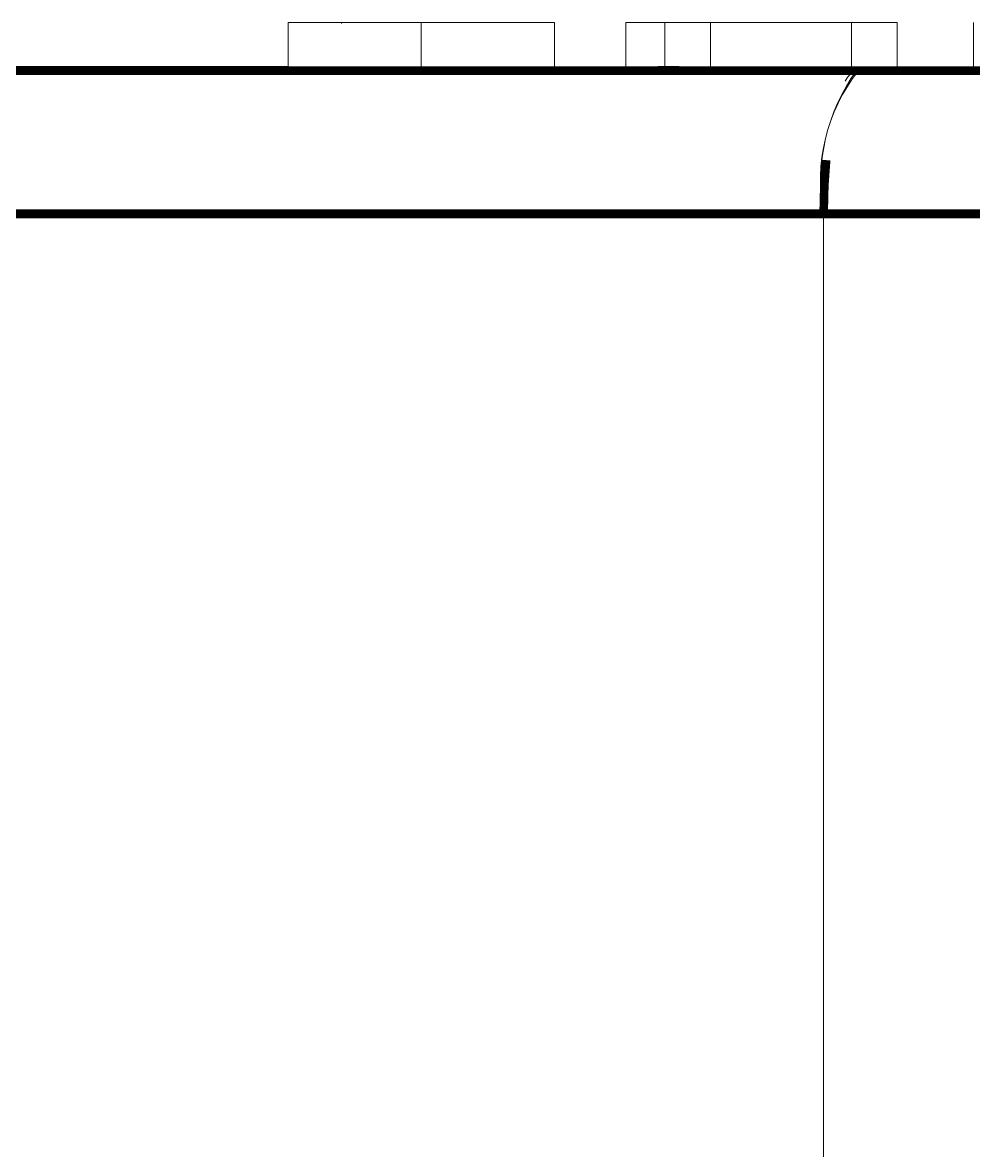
# Model space of a CAD drawing. Header units: millimetres. Extents: x -16985 to -606, y 2122 to 9380.
# Drawn here: x -12862.72 to -12842.83, y 7717.47 to 7741.07 of the extents above; entities that cross this region are included whole.
import ezdxf

# ---------------------------------------------------------------- set-up
doc = ezdxf.new("R2010")
doc.units = ezdxf.units.MM
doc.linetypes.add('K5LT_THIN', pattern=[0])

msp = doc.modelspace()

# ---------------------------------------------------------------- linework, layer by layer
at = {"color": 7, "linetype": 'K5LT_THIN', "lineweight": 18}
for p, q in [((-12857.165, 7741.069), (-12857.159, 7741.069)), ((-12857.16, 7741.069), (-12857.165, 7741.069)), ((-12857.165, 7741.069), (-12857.165, 7740.069)), ((-12857.145, 7741.069), (-12857.16, 7741.069)), ((-12857.159, 7741.069), (-12857.144, 7741.069)), ((-12857.117, 7741.069), (-12857.145, 7741.069)), ((-12857.144, 7741.069), (-12857.073, 7741.069)), ((-12857.075, 7741.069), (-12857.117, 7741.069)), ((-12856.935, 7741.069), (-12857.075, 7741.069)), ((-12857.073, 7741.069), (-12857.012, 7741.069)), ((-12857.012, 7741.069), (-12856.929, 7741.069)), ((-12856.831, 7741.069), (-12856.935, 7741.069)), ((-12856.929, 7741.069), (-12856.824, 7741.069)), ((-12856.526, 7741.069), (-12856.831, 7741.069)), ((-12856.824, 7741.069), (-12856.518, 7741.069)), ((-12856.313, 7741.069), (-12856.526, 7741.069)), ((-12856.518, 7741.069), (-12856.307, 7741.069)), ((-12856.058, 7741.069), (-12856.313, 7741.069)), ((-12856.307, 7741.069), (-12855.761, 7741.069)), ((-12855.763, 7741.07), (-12856.058, 7741.069)), ((-12856.051, 7741.069), (-12856.048, 7741.069)), ((-12856.051, 7741.069), (-12856.051, 7741.05)), ((-12856.048, 7741.069), (-12856.04, 7741.069)), ((-12856.04, 7741.069), (-12856.048, 7741.069)), ((-12855.968, 7741.069), (-12856.04, 7741.069)), ((-12856.04, 7741.069), (-12856.002, 7741.069)), ((-12856.002, 7741.069), (-12855.913, 7741.069)), ((-12855.915, 7741.069), (-12855.968, 7741.069)), ((-12855.902, 7741.069), (-12855.915, 7741.069)), ((-12855.913, 7741.069), (-12855.836, 7741.069)), ((-12855.785, 7741.069), (-12855.837, 7741.069)), ((-12855.836, 7741.069), (-12855.786, 7741.069)), ((-12855.786, 7741.069), (-12855.73, 7741.069)), ((-12855.438, 7741.07), (-12855.763, 7741.07)), ((-12855.761, 7741.069), (-12855.092, 7741.069)), ((-12855.73, 7741.069), (-12855.685, 7741.069)), ((-12855.73, 7741.069), (-12855.73, 7741.069)), ((-12854.381, 7741.069), (-12855.73, 7741.069)), ((-12855.725, 7741.069), (-12854.381, 7741.069)), ((-12855.685, 7741.069), (-12855.636, 7741.069)), ((-12855.636, 7741.069), (-12855.515, 7741.069)), ((-12855.508, 7741.069), (-12855.627, 7741.069)), ((-12855.515, 7741.069), (-12855.369, 7741.069)), ((-12855.361, 7741.069), (-12855.508, 7741.069)), ((-12855.094, 7741.07), (-12855.438, 7741.07)), ((-12855.369, 7741.069), (-12855.198, 7741.069)), ((-12855.192, 7741.069), (-12855.361, 7741.069)), ((-12855.198, 7741.069), (-12855.006, 7741.069)), ((-12854.8, 7741.069), (-12855.192, 7741.069)), ((-12854.739, 7741.07), (-12855.094, 7741.07)), ((-12855.092, 7741.069), (-12854.739, 7741.069)), ((-12855.006, 7741.069), (-12854.593, 7741.069)), ((-12854.592, 7741.069), (-12854.8, 7741.069)), ((-12854.56, 7741.07), (-12854.739, 7741.07)), ((-12854.739, 7741.069), (-12854.56, 7741.069)), ((-12854.593, 7741.069), (-12854.487, 7741.069)), ((-12854.381, 7741.07), (-12854.56, 7741.07)), ((-12854.56, 7741.069), (-12854.56, 7741.069)), ((-12854.487, 7741.069), (-12854.381, 7741.069)), ((-12854.201, 7741.07), (-12854.381, 7741.07)), ((-12854.381, 7741.069), (-12854.381, 7741.069)), ((-12853.02, 7741.069), (-12854.381, 7741.069)), ((-12854.381, 7741.069), (-12854.381, 7740.069)), ((-12854.381, 7741.069), (-12854.273, 7741.069)), ((-12854.381, 7741.069), (-12853.026, 7741.069)), ((-12854.273, 7741.069), (-12854.165, 7741.069)), ((-12854.022, 7741.07), (-12854.201, 7741.07)), ((-12854.201, 7741.069), (-12854.022, 7741.069)), ((-12854.168, 7741.069), (-12854.168, 7741.069)), ((-12853.957, 7741.069), (-12854.168, 7741.069)), ((-12854.165, 7741.069), (-12853.552, 7741.069)), ((-12853.668, 7741.07), (-12854.022, 7741.07)), ((-12854.022, 7741.069), (-12853.667, 7741.069)), ((-12853.393, 7741.069), (-12853.957, 7741.069)), ((-12853.324, 7741.07), (-12853.668, 7741.07)), ((-12853.667, 7741.069), (-12853.323, 7741.069)), ((-12853.552, 7741.069), (-12853.235, 7741.069)), ((-12853.247, 7741.069), (-12853.393, 7741.069)), ((-12852.704, 7741.069), (-12853.324, 7741.07)), ((-12853.323, 7741.069), (-12852.999, 7741.069)), ((-12853.124, 7741.069), (-12853.247, 7741.069)), ((-12853.235, 7741.069), (-12853.115, 7741.069)), ((-12853.073, 7741.069), (-12853.124, 7741.069)), ((-12853.115, 7741.069), (-12853.066, 7741.069)), ((-12853.026, 7741.069), (-12853.073, 7741.069)), ((-12853.066, 7741.069), (-12853.02, 7741.069)), ((-12853.02, 7741.069), (-12853.02, 7741.069)), ((-12853.02, 7741.069), (-12852.963, 7741.069)), ((-12852.999, 7741.069), (-12852.705, 7741.069)), ((-12852.963, 7741.069), (-12852.912, 7741.069)), ((-12852.895, 7741.069), (-12852.918, 7741.069)), ((-12852.912, 7741.069), (-12852.835, 7741.069)), ((-12852.793, 7741.069), (-12852.844, 7741.069)), ((-12852.835, 7741.069), (-12852.783, 7741.069)), ((-12852.76, 7741.069), (-12852.793, 7741.069)), ((-12852.783, 7741.069), (-12852.752, 7741.069)), ((-12852.738, 7741.069), (-12852.76, 7741.069)), ((-12852.752, 7741.069), (-12852.729, 7741.069)), ((-12852.713, 7741.069), (-12852.738, 7741.069)), ((-12852.729, 7741.069), (-12852.718, 7741.069)), ((-12852.718, 7741.069), (-12852.711, 7741.069)), ((-12852.711, 7741.069), (-12852.71, 7741.069)), ((-12852.71, 7741.064), (-12852.71, 7741.069)), ((-12852.705, 7741.069), (-12852.068, 7741.069)), ((-12852.448, 7741.069), (-12852.704, 7741.069)), ((-12852.067, 7741.069), (-12852.448, 7741.069)), ((-12852.068, 7741.069), (-12851.828, 7741.069)), ((-12851.932, 7741.069), (-12852.067, 7741.069)), ((-12851.748, 7741.069), (-12851.932, 7741.069)), ((-12851.828, 7741.069), (-12851.687, 7741.069)), ((-12851.687, 7741.069), (-12851.748, 7741.069)), ((-12851.616, 7741.069), (-12851.687, 7741.069)), ((-12851.687, 7741.069), (-12851.645, 7741.069)), ((-12851.645, 7741.069), (-12851.617, 7741.069)), ((-12851.617, 7741.069), (-12851.602, 7741.069)), ((-12851.602, 7741.069), (-12851.616, 7741.069)), ((-12851.596, 7741.069), (-12851.602, 7741.069)), ((-12851.602, 7741.069), (-12851.596, 7741.069)), ((-12851.596, 7740.069), (-12851.596, 7741.069)), ((-12850.098, 7741.069), (-12850.098, 7740.069)), ((-12849.152, 7741.069), (-12850.098, 7741.069)), ((-12850.098, 7741.069), (-12850.094, 7741.069)), ((-12850.094, 7741.069), (-12850.098, 7741.069)), ((-12850.094, 7741.069), (-12850.088, 7741.069)), ((-12850.087, 7741.069), (-12850.094, 7741.069)), ((-12850.088, 7741.069), (-12850.052, 7741.069)), ((-12849.996, 7741.069), (-12850.087, 7741.069)), ((-12850.052, 7741.069), (-12849.989, 7741.069)), ((-12849.913, 7741.069), (-12849.996, 7741.069)), ((-12849.989, 7741.069), (-12849.891, 7741.069)), ((-12849.801, 7741.069), (-12849.913, 7741.069)), ((-12849.891, 7741.069), (-12849.757, 7741.069)), ((-12849.664, 7741.069), (-12849.801, 7741.069)), ((-12849.757, 7741.069), (-12849.586, 7741.069)), ((-12849.5, 7741.069), (-12849.664, 7741.069)), ((-12849.586, 7741.069), (-12849.383, 7741.069)), ((-12849.315, 7741.069), (-12849.5, 7741.069)), ((-12849.383, 7741.069), (-12849.269, 7741.069)), ((-12849.11, 7741.069), (-12849.315, 7741.069)), ((-12849.288, 7741.069), (-12849.288, 7740.069)), ((-12848.326, 7741.069), (-12849.288, 7741.069)), ((-12849.288, 7741.069), (-12849.236, 7741.069)), ((-12849.288, 7741.069), (-12849.17, 7741.069)), ((-12849.236, 7741.069), (-12848.175, 7741.069)), ((-12849.182, 7741.069), (-12849.182, 7741.069)), ((-12849.17, 7741.069), (-12849.052, 7741.069)), ((-12849.152, 7741.069), (-12849.152, 7741.069)), ((-12849.152, 7741.069), (-12849.059, 7741.069)), ((-12847.462, 7741.069), (-12849.152, 7741.069)), ((-12848.867, 7741.069), (-12849.128, 7741.069)), ((-12848.89, 7741.069), (-12849.11, 7741.069)), ((-12849.059, 7741.069), (-12848.965, 7741.069)), ((-12849.052, 7741.069), (-12848.812, 7741.069)), ((-12847.334, 7741.069), (-12848.984, 7741.069)), ((-12848.984, 7741.069), (-12848.98, 7741.069)), ((-12848.984, 7741.069), (-12848.357, 7741.069)), ((-12848.98, 7741.069), (-12848.966, 7741.069)), ((-12848.966, 7741.069), (-12848.902, 7741.069)), ((-12848.965, 7741.069), (-12848.769, 7741.069)), ((-12848.902, 7741.069), (-12848.78, 7741.069)), ((-12848.139, 7741.069), (-12848.89, 7741.069)), ((-12848.856, 7741.069), (-12848.885, 7741.069)), ((-12848.715, 7741.069), (-12848.867, 7741.069)), ((-12848.82, 7741.069), (-12848.856, 7741.069)), ((-12848.768, 7741.069), (-12848.807, 7741.069)), ((-12848.78, 7741.069), (-12848.589, 7741.069)), ((-12848.769, 7741.069), (-12848.564, 7741.069)), ((-12848.651, 7741.069), (-12848.768, 7741.069)), ((-12848.447, 7741.069), (-12848.715, 7741.069)), ((-12848.514, 7741.069), (-12848.651, 7741.069)), ((-12848.589, 7741.069), (-12848.291, 7741.069)), ((-12848.569, 7741.069), (-12848.326, 7741.069)), ((-12848.564, 7741.069), (-12848.35, 7741.069)), ((-12848.437, 7741.069), (-12848.514, 7741.069)), ((-12848.357, 7741.069), (-12847.196, 7741.069)), ((-12848.35, 7741.069), (-12847.909, 7741.069)), ((-12848.326, 7740.069), (-12848.326, 7741.069)), ((-12845.379, 7741.069), (-12848.326, 7741.069)), ((-12848.291, 7741.069), (-12848.161, 7741.069)), ((-12847.949, 7741.069), (-12848.229, 7741.069)), ((-12848.161, 7741.069), (-12848.024, 7741.069)), ((-12847.597, 7741.069), (-12848.139, 7741.069)), ((-12848.117, 7741.069), (-12847.908, 7741.069)), ((-12848.024, 7741.069), (-12847.857, 7741.069)), ((-12847.801, 7741.069), (-12847.949, 7741.069)), ((-12847.656, 7741.069), (-12847.915, 7741.069)), ((-12847.909, 7741.069), (-12847.685, 7741.069)), ((-12847.908, 7741.069), (-12847.494, 7741.069)), ((-12847.857, 7741.069), (-12847.685, 7741.069)), ((-12847.499, 7741.069), (-12847.801, 7741.069)), ((-12847.685, 7741.069), (-12847.51, 7741.069)), ((-12847.153, 7741.069), (-12847.656, 7741.069)), ((-12847.459, 7741.069), (-12847.597, 7741.069)), ((-12847.51, 7741.069), (-12847.334, 7741.069)), ((-12847.494, 7741.069), (-12847.087, 7741.069)), ((-12845.568, 7741.069), (-12847.462, 7741.069)), ((-12847.462, 7741.069), (-12847.211, 7741.069)), ((-12847.321, 7741.069), (-12847.459, 7741.069)), ((-12846.188, 7741.069), (-12847.334, 7741.069)), ((-12847.334, 7741.069), (-12847.334, 7741.069)), ((-12847.334, 7741.069), (-12847.243, 7741.069)), ((-12847.321, 7741.069), (-12845.391, 7741.069)), ((-12847.188, 7741.069), (-12847.321, 7741.069)), ((-12847.321, 7741.069), (-12847.321, 7741.069)), ((-12847.243, 7741.069), (-12847.153, 7741.069)), ((-12847.211, 7741.069), (-12846.961, 7741.069)), ((-12846.982, 7741.069), (-12847.196, 7741.069)), ((-12847.196, 7741.069), (-12845.561, 7741.069)), ((-12847.056, 7741.069), (-12847.188, 7741.069)), ((-12846.917, 7741.069), (-12847.153, 7741.069)), ((-12847.153, 7741.069), (-12846.974, 7741.069)), ((-12847.087, 7741.069), (-12846.693, 7741.069)), ((-12846.793, 7741.069), (-12847.056, 7741.069)), ((-12846.769, 7741.069), (-12846.982, 7741.069)), ((-12846.974, 7741.069), (-12846.841, 7741.069)), ((-12846.961, 7741.069), (-12846.472, 7741.069)), ((-12846.493, 7741.069), (-12846.917, 7741.069)), ((-12846.841, 7741.069), (-12846.713, 7741.069)), ((-12846.533, 7741.069), (-12846.793, 7741.069)), ((-12846.349, 7741.069), (-12846.769, 7741.069)), ((-12846.713, 7741.069), (-12846.433, 7741.069)), ((-12846.693, 7741.069), (-12846.319, 7741.069)), ((-12846.28, 7741.069), (-12846.533, 7741.069)), ((-12846.309, 7741.069), (-12846.493, 7741.069)), ((-12846.472, 7741.069), (-12846.237, 7741.069)), ((-12846.433, 7741.069), (-12846.307, 7741.069)), ((-12845.946, 7741.069), (-12846.349, 7741.069)), ((-12846.319, 7741.069), (-12845.97, 7741.069)), ((-12846.043, 7741.069), (-12846.309, 7741.069)), ((-12846.307, 7741.069), (-12846.188, 7741.069)), ((-12846.037, 7741.069), (-12846.28, 7741.069)), ((-12846.237, 7741.069), (-12846.007, 7741.069)), ((-12846.188, 7741.069), (-12846.09, 7741.069)), ((-12846.09, 7741.069), (-12846, 7741.069)), ((-12845.901, 7741.069), (-12846.043, 7741.069)), ((-12845.805, 7741.069), (-12846.037, 7741.069)), ((-12846.007, 7741.069), (-12845.784, 7741.069)), ((-12846, 7741.069), (-12845.851, 7741.069)), ((-12845.97, 7741.069), (-12845.655, 7741.069)), ((-12845.751, 7741.069), (-12845.946, 7741.069)), ((-12845.785, 7741.069), (-12845.901, 7741.069)), ((-12845.851, 7741.069), (-12845.735, 7741.069)), ((-12845.589, 7741.069), (-12845.805, 7741.069)), ((-12845.643, 7741.069), (-12845.785, 7741.069)), ((-12845.784, 7741.069), (-12845.568, 7741.069)), ((-12845.561, 7741.069), (-12845.751, 7741.069)), ((-12845.735, 7741.069), (-12845.65, 7741.069)), ((-12845.655, 7741.069), (-12845.514, 7741.069)), ((-12845.65, 7741.069), (-12845.597, 7741.069)), ((-12845.598, 7741.069), (-12845.643, 7741.069)), ((-12845.568, 7741.069), (-12845.598, 7741.069)), ((-12845.597, 7741.069), (-12845.583, 7741.069)), ((-12845.488, 7741.069), (-12845.589, 7741.069)), ((-12845.583, 7741.069), (-12845.547, 7741.069)), ((-12845.553, 7741.069), (-12845.561, 7741.069)), ((-12845.561, 7741.069), (-12845.541, 7741.069)), ((-12845.546, 7741.069), (-12845.544, 7741.069)), ((-12845.544, 7741.069), (-12845.541, 7741.069)), ((-12845.541, 7741.069), (-12845.542, 7741.069)), ((-12845.391, 7741.069), (-12845.488, 7741.069)), ((-12845.253, 7741.069), (-12845.391, 7741.069)), ((-12845.379, 7741.069), (-12845.379, 7740.069)), ((-12845.126, 7741.069), (-12845.253, 7741.069)), ((-12845.249, 7741.069), (-12845.125, 7741.069)), ((-12844.912, 7741.069), (-12845.126, 7741.069)), ((-12845.125, 7741.069), (-12844.915, 7741.069)), ((-12844.915, 7741.069), (-12844.747, 7741.069)), ((-12844.616, 7741.069), (-12844.912, 7741.069)), ((-12844.747, 7741.069), (-12844.529, 7741.069)), ((-12844.538, 7741.069), (-12844.616, 7741.069)), ((-12844.499, 7741.069), (-12844.538, 7741.069)), ((-12844.529, 7741.069), (-12844.47, 7741.069)), ((-12844.468, 7741.069), (-12844.499, 7741.069)), ((-12844.47, 7741.069), (-12844.438, 7741.069)), ((-12844.449, 7741.069), (-12844.468, 7741.069)), ((-12844.44, 7741.069), (-12844.449, 7741.069)), ((-12844.429, 7741.069), (-12844.44, 7741.069)), ((-12844.438, 7741.069), (-12844.431, 7741.069)), ((-12844.427, 7741.069), (-12844.429, 7741.069)), ((-12844.427, 7740.069), (-12844.427, 7741.069)), ((-12842.828, 7740.069), (-12842.828, 7741.069)), ((-12857.987, 7740.063), (-12863.733, 7740.064)), ((-12863.732, 7740.072), (-12857.986, 7740.072)), ((-12851.783, 7740.063), (-12857.987, 7740.063)), ((-12857.986, 7740.072), (-12857.165, 7740.072)), ((-12857.165, 7740.069), (-12857.159, 7740.069)), ((-12856.929, 7740.069), (-12856.688, 7740.069)), ((-12856.688, 7740.069), (-12856.518, 7740.069)), ((-12856.603, 7740.072), (-12856.413, 7740.072)), ((-12856.518, 7740.069), (-12856.308, 7740.069)), ((-12856.308, 7740.069), (-12855.76, 7740.069)), ((-12856.218, 7740.072), (-12855.95, 7740.072)), ((-12855.76, 7740.069), (-12855.093, 7740.069)), ((-12854.381, 7740.069), (-12855.725, 7740.069)), ((-12855.636, 7740.069), (-12855.515, 7740.069)), ((-12855.508, 7740.069), (-12855.627, 7740.069)), ((-12855.515, 7740.069), (-12855.466, 7740.069)), ((-12855.361, 7740.069), (-12855.508, 7740.069)), ((-12855.192, 7740.069), (-12855.361, 7740.069)), ((-12854.8, 7740.069), (-12855.192, 7740.069)), ((-12855.093, 7740.069), (-12854.739, 7740.069)), ((-12855.09, 7740.069), (-12855.006, 7740.069)), ((-12854.592, 7740.069), (-12854.8, 7740.069)), ((-12854.56, 7740.07), (-12854.739, 7740.07)), ((-12854.739, 7740.069), (-12854.56, 7740.069)), ((-12854.713, 7740.072), (-12854.18, 7740.072)), ((-12854.65, 7740.069), (-12854.381, 7740.069)), ((-12854.649, 7740.072), (-12854.111, 7740.072)), ((-12854.381, 7740.07), (-12854.649, 7740.07)), ((-12854.593, 7740.069), (-12854.487, 7740.069)), ((-12854.381, 7740.07), (-12854.56, 7740.07)), ((-12854.56, 7740.069), (-12854.381, 7740.069)), ((-12854.487, 7740.069), (-12854.381, 7740.069)), ((-12854.112, 7740.07), (-12854.381, 7740.07)), ((-12854.201, 7740.07), (-12854.381, 7740.07)), ((-12854.381, 7740.069), (-12854.273, 7740.069)), ((-12854.381, 7740.069), (-12853.785, 7740.069)), ((-12853.026, 7740.069), (-12854.381, 7740.069)), ((-12854.273, 7740.069), (-12854.165, 7740.069)), ((-12854.044, 7740.07), (-12854.201, 7740.07)), ((-12854.201, 7740.069), (-12854.022, 7740.069)), ((-12854.168, 7740.069), (-12854.168, 7740.069)), ((-12854.165, 7740.069), (-12853.878, 7740.069)), ((-12854.022, 7740.069), (-12853.667, 7740.069)), ((-12853.667, 7740.069), (-12853.323, 7740.069)), ((-12853.567, 7740.069), (-12853.395, 7740.069)), ((-12853.51, 7740.069), (-12853.423, 7740.069)), ((-12853.323, 7740.069), (-12852.999, 7740.069)), ((-12852.999, 7740.069), (-12852.615, 7740.069)), ((-12852.807, 7740.072), (-12852.576, 7740.072)), ((-12852.71, 7740.069), (-12852.773, 7740.069)), ((-12852.589, 7740.069), (-12852.704, 7740.069)), ((-12852.615, 7740.069), (-12852.068, 7740.069)), ((-12852.067, 7740.069), (-12852.448, 7740.069)), ((-12852.068, 7740.069), (-12851.828, 7740.069)), ((-12851.828, 7740.069), (-12851.932, 7740.069)), ((-12851.828, 7740.069), (-12851.819, 7740.069)), ((-12845.235, 7740.063), (-12851.783, 7740.063)), ((-12851.687, 7740.069), (-12851.67, 7740.069)), ((-12851.664, 7740.072), (-12849.971, 7740.072)), ((-12851.602, 7740.069), (-12851.596, 7740.069)), ((-12851.599, 7740.072), (-12849.94, 7740.072)), ((-12849.996, 7740.069), (-12850.087, 7740.069)), ((-12850.022, 7740.069), (-12850.07, 7740.069)), ((-12850.017, 7740.069), (-12849.989, 7740.069)), ((-12849.989, 7740.069), (-12849.891, 7740.069)), ((-12849.891, 7740.069), (-12849.757, 7740.069)), ((-12849.757, 7740.069), (-12849.586, 7740.069)), ((-12848.984, 7740.069), (-12849.725, 7740.069)), ((-12849.5, 7740.069), (-12849.664, 7740.069)), ((-12849.586, 7740.069), (-12849.383, 7740.069)), ((-12849.315, 7740.069), (-12849.5, 7740.069)), ((-12849.383, 7740.069), (-12849.288, 7740.069)), ((-12849.288, 7740.069), (-12849.315, 7740.069)), ((-12849.288, 7740.069), (-12848.326, 7740.069)), ((-12849.236, 7740.069), (-12849.288, 7740.069)), ((-12849.236, 7740.069), (-12849.288, 7740.069)), ((-12849.288, 7740.069), (-12849.052, 7740.069)), ((-12848.357, 7740.069), (-12849.236, 7740.069)), ((-12849.128, 7740.069), (-12849.236, 7740.069)), ((-12849.067, 7740.069), (-12849.236, 7740.069)), ((-12849.236, 7740.069), (-12849.152, 7740.069)), ((-12849.152, 7740.072), (-12848.984, 7740.072)), ((-12849.152, 7740.069), (-12848.965, 7740.069)), ((-12849.152, 7740.069), (-12848.867, 7740.069)), ((-12849.017, 7740.069), (-12849.128, 7740.069)), ((-12848.984, 7740.069), (-12849.067, 7740.069)), ((-12849.052, 7740.069), (-12848.812, 7740.069)), ((-12848.792, 7740.069), (-12849.017, 7740.069)), ((-12848.871, 7740.069), (-12848.986, 7740.069)), ((-12848.965, 7740.069), (-12848.769, 7740.069)), ((-12848.856, 7740.069), (-12848.871, 7740.069)), ((-12848.812, 7740.069), (-12848.569, 7740.069)), ((-12848.769, 7740.069), (-12848.564, 7740.069)), ((-12848.485, 7740.069), (-12848.768, 7740.069)), ((-12848.357, 7740.069), (-12848.756, 7740.069)), ((-12848.651, 7740.069), (-12848.69, 7740.069)), ((-12848.666, 7740.069), (-12847.462, 7740.069)), ((-12848.514, 7740.069), (-12848.651, 7740.069)), ((-12848.569, 7740.069), (-12848.326, 7740.069)), ((-12848.564, 7740.069), (-12848.35, 7740.069)), ((-12848.521, 7740.069), (-12848.357, 7740.069)), ((-12848.437, 7740.069), (-12848.514, 7740.069)), ((-12848.499, 7740.069), (-12848.408, 7740.069)), ((-12848.331, 7740.069), (-12848.485, 7740.069)), ((-12848.35, 7740.069), (-12847.909, 7740.069)), ((-12848.326, 7740.069), (-12845.379, 7740.069)), ((-12847.949, 7740.069), (-12848.175, 7740.069)), ((-12848.117, 7740.069), (-12847.908, 7740.069)), ((-12848.024, 7740.069), (-12847.955, 7740.069)), ((-12847.462, 7740.069), (-12848.013, 7740.069)), ((-12847.801, 7740.069), (-12847.949, 7740.069)), ((-12847.909, 7740.069), (-12847.685, 7740.069)), ((-12847.908, 7740.069), (-12847.494, 7740.069)), ((-12847.857, 7740.069), (-12847.685, 7740.069)), ((-12847.499, 7740.069), (-12847.801, 7740.069)), ((-12847.798, 7740.072), (-12847.462, 7740.072)), ((-12847.321, 7740.07), (-12847.785, 7740.07)), ((-12847.785, 7740.069), (-12847.334, 7740.069)), ((-12847.597, 7740.07), (-12847.771, 7740.07)), ((-12847.734, 7740.072), (-12847.462, 7740.072)), ((-12847.685, 7740.069), (-12847.51, 7740.069)), ((-12847.685, 7740.069), (-12847.462, 7740.069)), ((-12847.462, 7740.07), (-12847.597, 7740.07)), ((-12847.51, 7740.069), (-12847.462, 7740.069)), ((-12847.494, 7740.069), (-12847.087, 7740.069)), ((-12847.196, 7740.072), (-12846.729, 7740.072)), ((-12847.196, 7740.072), (-12846.717, 7740.072)), ((-12846.982, 7740.069), (-12847.196, 7740.069)), ((-12846.712, 7740.069), (-12847.196, 7740.069)), ((-12846.757, 7740.069), (-12847.153, 7740.069)), ((-12847.087, 7740.069), (-12846.693, 7740.069)), ((-12846.907, 7740.07), (-12847.086, 7740.07)), ((-12847.086, 7740.069), (-12846.603, 7740.069)), ((-12847.061, 7740.069), (-12846.974, 7740.069)), ((-12846.793, 7740.07), (-12847.056, 7740.07)), ((-12846.769, 7740.069), (-12846.982, 7740.069)), ((-12846.974, 7740.069), (-12846.841, 7740.069)), ((-12846.841, 7740.069), (-12846.713, 7740.069)), ((-12846.688, 7740.069), (-12846.769, 7740.069)), ((-12846.74, 7740.069), (-12846.757, 7740.069)), ((-12846.713, 7740.069), (-12846.664, 7740.069)), ((-12846.693, 7740.069), (-12846.319, 7740.069)), ((-12846.354, 7740.072), (-12846.005, 7740.072)), ((-12846.319, 7740.069), (-12845.97, 7740.069)), ((-12845.785, 7740.069), (-12846.309, 7740.069)), ((-12845.921, 7740.069), (-12846.263, 7740.069)), ((-12845.981, 7740.069), (-12846.204, 7740.069)), ((-12846.188, 7740.072), (-12846.013, 7740.072)), ((-12846.188, 7740.069), (-12846.045, 7740.069)), ((-12846.188, 7740.069), (-12846.09, 7740.069)), ((-12846.037, 7740.069), (-12846.188, 7740.069)), ((-12845.946, 7740.069), (-12846.145, 7740.069)), ((-12846.09, 7740.069), (-12846, 7740.069)), ((-12845.97, 7740.069), (-12845.655, 7740.069)), ((-12845.721, 7740.069), (-12845.561, 7740.069)), ((-12845.642, 7740.069), (-12845.665, 7740.069)), ((-12845.655, 7740.069), (-12845.514, 7740.069)), ((-12845.65, 7740.069), (-12845.597, 7740.069)), ((-12845.636, 7740.069), (-12845.642, 7740.069)), ((-12845.561, 7740.069), (-12845.62, 7740.069)), ((-12845.597, 7740.069), (-12845.583, 7740.069)), ((-12845.583, 7740.069), (-12845.561, 7740.069)), ((-12845.561, 7740.072), (-12845.234, 7740.072)), ((-12845.553, 7740.069), (-12845.561, 7740.069)), ((-12845.541, 7740.069), (-12845.561, 7740.069)), ((-12845.543, 7740.072), (-12845.234, 7740.072)), ((-12845.391, 7740.069), (-12845.543, 7740.069)), ((-12845.391, 7740.069), (-12845.543, 7740.069)), ((-12845.253, 7740.069), (-12845.391, 7740.069)), ((-12844.664, 7740.069), (-12845.391, 7740.069)), ((-12845.126, 7740.069), (-12845.253, 7740.069)), ((-12845.249, 7740.069), (-12845.125, 7740.069)), ((-12843.621, 7740.063), (-12845.235, 7740.063)), ((-12845.234, 7740.072), (-12844.767, 7740.072)), ((-12845.234, 7740.072), (-12844.764, 7740.072)), ((-12844.912, 7740.069), (-12845.126, 7740.069)), ((-12845.125, 7740.069), (-12844.915, 7740.069)), ((-12844.915, 7740.069), (-12844.619, 7740.069)), ((-12844.724, 7740.069), (-12844.912, 7740.069)), ((-12844.619, 7740.069), (-12844.591, 7740.069)), ((-12844.427, 7740.072), (-12842.828, 7740.072)), ((-12844.427, 7740.072), (-12843.621, 7740.072)), ((-12843.621, 7740.072), (-12842.828, 7740.072)), ((-12842.111, 7740.063), (-12843.621, 7740.063)), ((-12842.828, 7740.069), (-12842.524, 7740.069)), ((-12845.963, 7709.277), (-12845.963, 7737.062)), ((-12845.962, 7737.073), (-12845.962, 7737.062))]:
    msp.add_line(p, q, dxfattribs=at)
at = {"color": 7, "linetype": 'K5LT_THIN', "const_width": 0.18}
for points in [[(-12845.235, 7740.063), (-12849.299, 7740.063), (-12853.25, 7740.063), (-12857.06, 7740.063), (-12860.702, 7740.063), (-12864.153, 7740.064), (-12867.388, 7740.064), (-12870.384, 7740.064), (-12873.121, 7740.065), (-12875.58, 7740.065), (-12877.744, 7740.065), (-12879.598, 7740.066), (-12881.13, 7740.066), (-12882.329, 7740.067)], [(-12882.328, 7740.069), (-12881.13, 7740.069), (-12879.598, 7740.07), (-12877.744, 7740.07), (-12875.579, 7740.07), (-12873.12, 7740.071), (-12870.383, 7740.071), (-12867.387, 7740.071), (-12864.152, 7740.072), (-12860.702, 7740.072), (-12857.165, 7740.072)], [(-12849.438, 7740.072), (-12849.298, 7740.072), (-12848.984, 7740.072)], [(-12836.947, 7740.062), (-12837.226, 7740.062), (-12837.76, 7740.062), (-12838.537, 7740.062), (-12839.537, 7740.062), (-12840.738, 7740.062), (-12842.111, 7740.063), (-12843.621, 7740.063), (-12845.235, 7740.063)], [(-12845.962, 7737.073), (-12845.948, 7737.658), (-12845.91, 7738.191)], [(-12885.239, 7737.069), (-12883.97, 7737.069), (-12882.348, 7737.07), (-12880.384, 7737.07), (-12878.093, 7737.071), (-12875.489, 7737.071), (-12872.591, 7737.071), (-12869.418, 7737.072), (-12865.993, 7737.072), (-12862.34, 7737.072), (-12858.483, 7737.072), (-12854.449, 7737.072), (-12850.265, 7737.073), (-12845.962, 7737.073)], [(-12845.962, 7737.073), (-12850.265, 7737.073), (-12854.449, 7737.072), (-12858.483, 7737.072), (-12862.34, 7737.072), (-12865.993, 7737.072), (-12869.418, 7737.072), (-12872.591, 7737.071), (-12875.489, 7737.071), (-12878.093, 7737.071), (-12880.384, 7737.07), (-12882.348, 7737.07), (-12883.97, 7737.069), (-12885.239, 7737.069)], [(-12845.963, 7737.062), (-12850.266, 7737.063), (-12854.449, 7737.063), (-12858.483, 7737.063), (-12862.341, 7737.063), (-12865.994, 7737.063), (-12869.419, 7737.064), (-12872.591, 7737.064), (-12875.489, 7737.064), (-12878.093, 7737.065), (-12880.385, 7737.065), (-12882.348, 7737.066), (-12883.97, 7737.066), (-12885.239, 7737.066)], [(-12845.963, 7737.062), (-12844.79, 7737.062), (-12843.691, 7737.062), (-12842.693, 7737.062), (-12841.82, 7737.062), (-12841.092, 7737.062), (-12840.527, 7737.062), (-12840.138, 7737.062), (-12839.935, 7737.062)], [(-12839.934, 7737.073), (-12840.137, 7737.073), (-12840.526, 7737.073), (-12841.091, 7737.073), (-12841.819, 7737.073), (-12842.692, 7737.073), (-12843.69, 7737.073), (-12844.789, 7737.073), (-12845.962, 7737.073)]]:
    msp.add_lwpolyline(points, dxfattribs=at)
at = {"color": 7, "linetype": 'K5LT_THIN', "lineweight": 18}
for centre, radius, start, end in [((-12842.326, 7737.768), 3.705, 141.7297, 190.982), ((-12842.089, 7737.755), 3.933, 143.9668, 189.9933), ((-12845.082, 7739.622), 0.485, 112.7422, 152.82)]:
    msp.add_arc(centre, radius, start, end, dxfattribs=at)
for points, knots in [([(-12857.165, 7741.069), (-12857.152, 7741.069), (-12857.124, 7741.069), (-12856.846, 7741.069), (-12856.344, 7741.069), (-12855.598, 7741.07), (-12854.867, 7741.07), (-12854.381, 7741.07)], [0, 0, 0, 0, 0.250986, 0.501338, 0.626584, 0.751623, 1, 1, 1, 1]), ([(-12854.381, 7741.069), (-12854.866, 7741.069), (-12855.595, 7741.069), (-12856.34, 7741.069), (-12856.833, 7741.069), (-12857.124, 7741.069), (-12857.152, 7741.069), (-12857.165, 7741.069)], [0, 0, 0, 0, 0.24836, 0.373433, 0.498712, 0.749046, 1, 1, 1, 1]), ([(-12856.051, 7741.069), (-12856.055, 7741.069), (-12856.062, 7741.069), (-12855.828, 7741.069), (-12855.725, 7741.069)], [0, 0, 0, 0, 0.560899, 1, 1, 1, 1]), ([(-12855.73, 7741.069), (-12855.847, 7741.069), (-12856.057, 7741.069), (-12856.053, 7741.069), (-12856.051, 7741.069)], [0, 0, 0, 0, 0.55897, 1, 1, 1, 1]), ([(-12854.381, 7741.07), (-12853.895, 7741.07), (-12853.165, 7741.07), (-12852.415, 7741.069), (-12851.921, 7741.069), (-12851.636, 7741.069), (-12851.609, 7741.069), (-12851.596, 7741.069)], [0, 0, 0, 0, 0.248439, 0.373475, 0.498732, 0.749055, 1, 1, 1, 1]), ([(-12851.596, 7741.069), (-12851.61, 7741.069), (-12851.637, 7741.069), (-12851.921, 7741.069), (-12852.419, 7741.069), (-12853.164, 7741.069), (-12853.895, 7741.069), (-12854.381, 7741.069)], [0, 0, 0, 0, 0.250973, 0.501312, 0.626577, 0.751651, 1, 1, 1, 1]), ([(-12853.026, 7741.069), (-12852.912, 7741.069), (-12852.709, 7741.069), (-12852.709, 7741.069), (-12852.71, 7741.069)], [0, 0, 0, 0, 0.558838, 1, 1, 1, 1]), ([(-12852.71, 7741.069), (-12852.703, 7741.069), (-12852.69, 7741.069), (-12852.919, 7741.069), (-12853.02, 7741.069)], [0, 0, 0, 0, 0.560855, 1, 1, 1, 1]), ([(-12850.098, 7741.069), (-12850.058, 7741.069), (-12849.979, 7741.069), (-12849.227, 7741.069), (-12848.297, 7741.069), (-12847.646, 7741.069), (-12847.321, 7741.069)], [0, 0, 0, 0, 0.279923, 0.559295, 0.779501, 1, 1, 1, 1]), ([(-12848.175, 7741.069), (-12847.783, 7741.069), (-12847, 7741.069), (-12845.882, 7741.069), (-12845.687, 7741.069), (-12845.568, 7741.069)], [0, 0, 0, 0, 0.280751, 0.560701, 1, 1, 1, 1]), ([(-12845.541, 7741.069), (-12845.543, 7741.069), (-12845.547, 7741.069), (-12845.993, 7741.069), (-12846.188, 7741.069)], [0, 0, 0, 0, 0.56163, 1, 1, 1, 1]), ([(-12845.391, 7741.069), (-12845.2, 7741.069), (-12844.819, 7741.069), (-12844.485, 7741.069), (-12844.449, 7741.069), (-12844.427, 7741.069)], [0, 0, 0, 0, 0.279597, 0.559749, 1, 1, 1, 1]), ([(-12844.427, 7741.069), (-12844.449, 7741.069), (-12844.488, 7741.069), (-12845.107, 7741.069), (-12845.379, 7741.069)], [0, 0, 0, 0, 0.560584, 1, 1, 1, 1]), ([(-12857.165, 7740.069), (-12857.152, 7740.069), (-12857.124, 7740.069), (-12856.833, 7740.069), (-12856.34, 7740.069), (-12855.595, 7740.069), (-12854.866, 7740.069), (-12854.381, 7740.069)], [0, 0, 0, 0, 0.250954, 0.501288, 0.626567, 0.75164, 1, 1, 1, 1]), ([(-12855.997, 7740.069), (-12856.003, 7740.069), (-12856.087, 7740.069), (-12856.069, 7740.069), (-12856.051, 7740.069)], [0, 0, 0, 0, 0.071519, 1, 1, 1, 1]), ([(-12854.381, 7740.069), (-12853.895, 7740.069), (-12853.164, 7740.069), (-12852.419, 7740.069), (-12851.921, 7740.069), (-12851.637, 7740.069), (-12851.61, 7740.069), (-12851.596, 7740.069)], [0, 0, 0, 0, 0.248349, 0.373423, 0.498688, 0.749027, 1, 1, 1, 1]), ([(-12850.098, 7740.069), (-12850.065, 7740.069), (-12850.006, 7740.069), (-12849.412, 7740.069), (-12849.152, 7740.069)], [0, 0, 0, 0, 0.560211, 1, 1, 1, 1]), ([(-12845.568, 7740.069), (-12845.628, 7740.069), (-12845.749, 7740.069), (-12846.37, 7740.069), (-12847.253, 7740.069), (-12847.868, 7740.069), (-12848.175, 7740.069)], [0, 0, 0, 0, 0.280535, 0.559939, 0.779669, 1, 1, 1, 1]), ([(-12845.379, 7740.069), (-12845.052, 7740.069), (-12844.465, 7740.069), (-12844.439, 7740.069), (-12844.427, 7740.069)], [0, 0, 0, 0, 0.558282, 1, 1, 1, 1]), ([(-12885.239, 7737.066), (-12884.489, 7737.066), (-12882.967, 7737.066), (-12879.227, 7737.065), (-12874.422, 7737.064), (-12868.985, 7737.064), (-12863.337, 7737.063), (-12857.774, 7737.063), (-12851.978, 7737.063), (-12847.951, 7737.062), (-12845.963, 7737.062)], [0, 0, 0, 0, 0.135743, 0.275559, 0.417987, 0.561388, 0.673675, 0.784697, 0.893697, 1, 1, 1, 1]), ([(-12845.963, 7737.062), (-12845.107, 7737.062), (-12843.351, 7737.062), (-12841.466, 7737.062), (-12840.289, 7737.062), (-12840.051, 7737.062), (-12839.935, 7737.062)], [0, 0, 0, 0, 0.273764, 0.561174, 0.785792, 1, 1, 1, 1]), ([(-12839.934, 7737.073), (-12840.102, 7737.073), (-12840.447, 7737.073), (-12842.006, 7737.073), (-12843.913, 7737.073), (-12845.29, 7737.073), (-12845.962, 7737.073)], [0, 0, 0, 0, 0.274005, 0.561474, 0.785995, 1, 1, 1, 1])]:
    msp.add_open_spline(points, degree=3, knots=knots, dxfattribs=at)

doc.saveas('drawing.dxf')
